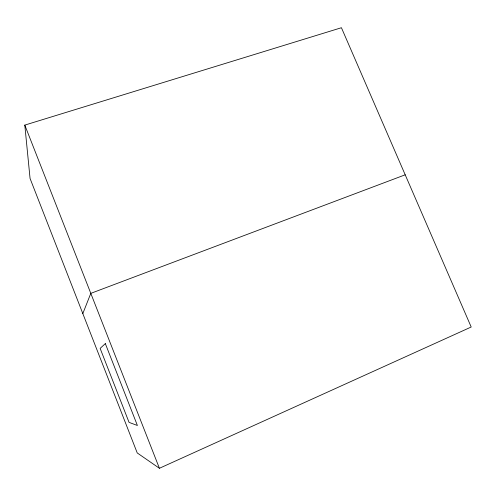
<?xml version="1.0" encoding="UTF-8"?>
<svg xmlns="http://www.w3.org/2000/svg" width="496" height="496" viewBox="0 0 496 496"><rect width="100%" height="100%" fill="white"/><g stroke="black" fill="none" stroke-linecap="round" stroke-linejoin="round"><path stroke-width="0.74" d="M82.82 313.584L90.799 293.365L405.201 174.803M159.414 468.28L471.2 327.013L341.428 27.72L24.8 125.104L30.064 178.467L137.231 452.941L159.414 468.28L24.8 125.104M105.326 343.604L100.136 348.39L129.059 422.387L137.398 425.487L105.326 343.604"/></g></svg>
